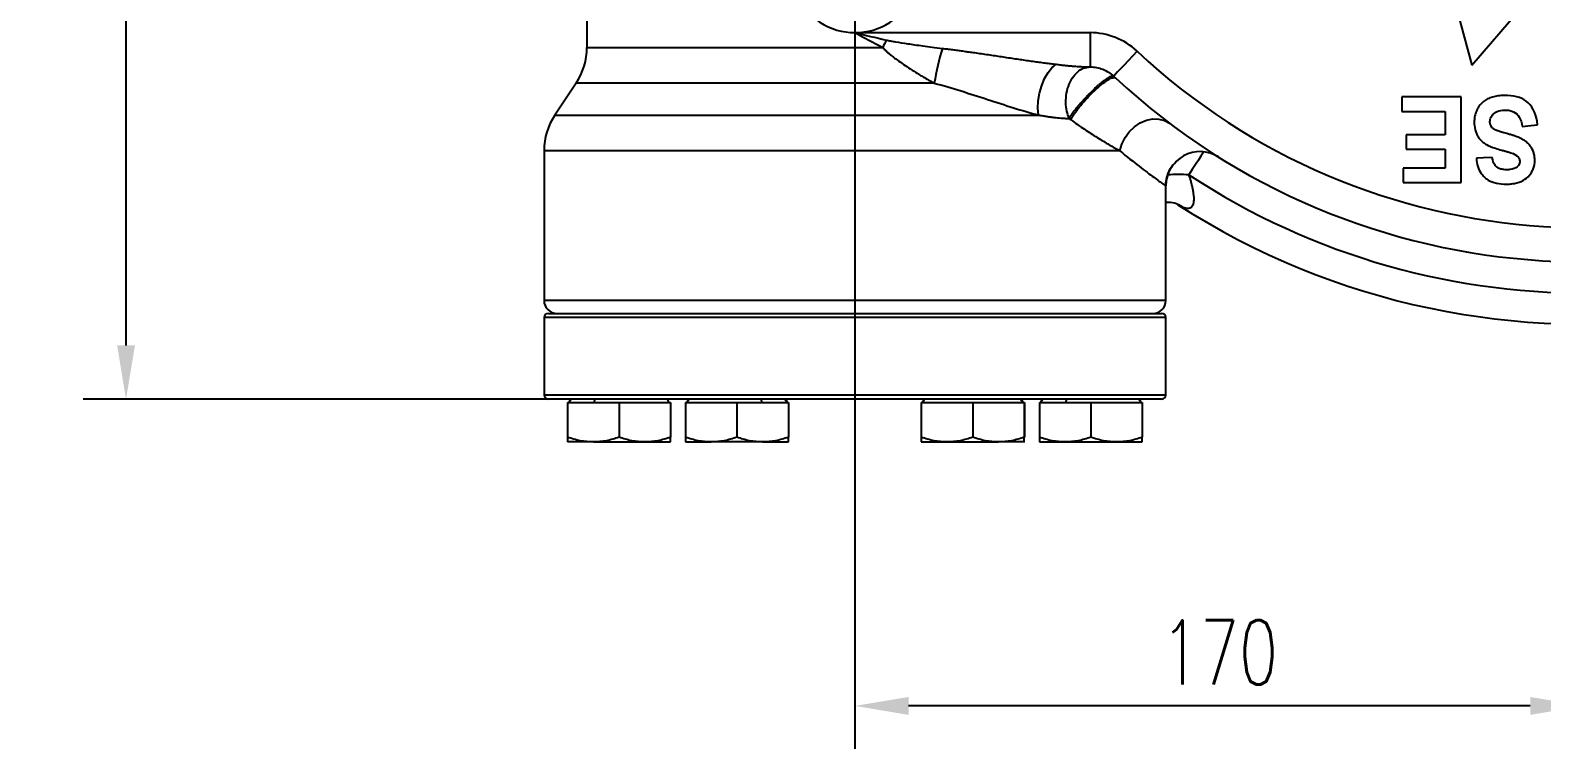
# Model space of a CAD drawing. Header units: millimetres. Extents: x 1890 to 4327, y 775 to 2498.
# Drawn here: x 3470.2 to 3822.7, y 1516.3 to 1683.9 of the extents above; entities that cross this region are included whole.
import ezdxf

# ---------------------------------------------------------------- set-up
doc = ezdxf.new("R2010")
doc.units = ezdxf.units.MM
doc.linetypes.add('CENTER2', pattern=[28.575, 19.05, -3.175, 3.175, -3.175])
doc.linetypes.add('点画线', pattern=[18, 12, -2, 2, -2])
doc.layers.add('中心线层', color=1, linetype='点画线', lineweight=18)
doc.styles.get("Standard").update_dxf_attribs({"font": 'arial.ttf'})
doc.styles.add('TH_GBDIM', font='simplex.shx', dxfattribs={"width": 0.707, "bigfont": 'hzfs.shx'})
doc.dimstyles.new('ISO-25$0', dxfattribs={"dimtxt": 2.5, "dimasz": 2.5, "dimexe": 1.25, "dimexo": 0.625, "dimtad": 1, "dimtxsty": 'Standard', "dimcen": 2.5, "dimdle": 5, "dimadec": 0, "dimazin": 0, "dimtfac": 1, "dimtmove": 0, "dimatfit": 3, "dimfxl": 0, "dimarcsym": 0})

# ---------------------------------------------------------------- blocks, each defined once
blk = doc.blocks.new('*U47')
at = {"layer": '中心线层', "color": 0, "linetype": 'CENTER2', "transparency": 16777216}
blk.add_line((0, 497.5), (0, -12.5), dxfattribs=at)
blk = doc.blocks.new('*D64')
at = {"color": 1, "linetype": 'Continuous', "transparency": 16777216}
for p, q in [((3662.51, 1787.88), (3662.5, 1516.28)), ((3832.51, 1787.88), (3832.5, 1516.27)), ((3820, 1526.27), (3675, 1526.28))]:
    blk.add_line(p, q, dxfattribs=at)
at = {"color": 1, "linetype": 'ByBlock', "transparency": 16777216}
for points in [[(3675, 1528.36), (3675, 1524.19), (3662.5, 1526.28)], [(3820, 1528.36), (3820, 1524.19), (3832.5, 1526.27)]]:
    blk.add_solid(points, dxfattribs=at)
at = {"layer": 'Defpoints', "color": 0, "linetype": 'ByBlock', "transparency": 16777216}
for p in [(3662.51, 1790.38), (3832.51, 1790.38), (3662.5, 1526.28)]:
    blk.add_point(p, dxfattribs=at)
at = {"color": 1, "linetype": 'ByBlock', "lineweight": 5, "transparency": 16777216, "insert": (3747.5, 1538.77), "char_height": 15, "attachment_point": 5, "rotation": 359.9976, "style": 'TH_GBDIM'}
blk.add_mtext('170', dxfattribs=at)
blk = doc.blocks.new('*D57')
at = {"color": 1, "linetype": 'Continuous', "transparency": 16777216}
for p, q in [((3556.01, 2041.88), (3482.53, 2041.88)), ((3492.53, 1610.38), (3492.53, 2029.38)), ((3660, 1597.88), (3482.53, 1597.88))]:
    blk.add_line(p, q, dxfattribs=at)
at = {"color": 1, "linetype": 'ByBlock', "transparency": 16777216}
for points in [[(3490.45, 2029.38), (3494.62, 2029.38), (3492.53, 2041.88)], [(3490.45, 1610.38), (3494.62, 1610.38), (3492.53, 1597.88)]]:
    blk.add_solid(points, dxfattribs=at)
at = {"layer": 'Defpoints', "color": 0, "linetype": 'ByBlock', "transparency": 16777216}
for p in [(3492.53, 2041.88), (3558.51, 2041.88), (3662.5, 1597.88)]:
    blk.add_point(p, dxfattribs=at)
at = {"color": 1, "linetype": 'ByBlock', "lineweight": 5, "transparency": 16777216, "insert": (3480.03, 1819.64), "char_height": 15, "attachment_point": 5, "rotation": 90, "style": 'TH_GBDIM'}
blk.add_mtext('444', dxfattribs=at)

msp = doc.modelspace()

# ---------------------------------------------------------------- linework, layer by layer
at = {"color": 7, "linetype": 'Continuous', "lineweight": 25}
for p, q in [((3600.013, 1900.836), (3600.013, 1679.92)), ((3801.905, 1692.228), (3806.367, 1675.824)), ((3806.367, 1675.824), (3817.504, 1688.668)), ((3717.347, 1683.378), (3717.347, 1675.378)), ((3716.141, 1675.175), (3716.498, 1675.397)), ((3716.157, 1675.175), (3717.347, 1675.378)), ((3597.494, 1671.599), (3592.532, 1664.157)), ((3723.03, 1672.855), (3723.252, 1672.814)), ((3803.836, 1668.378), (3790.013, 1668.378)), ((3790.013, 1668.378), (3790.013, 1665.006)), ((3803.836, 1648.378), (3803.836, 1668.378)), ((3790.013, 1665.006), (3800.163, 1665.006)), ((3800.163, 1665.006), (3800.163, 1659.562)), ((3791.04, 1659.562), (3791.04, 1656.196)), ((3800.163, 1659.562), (3791.04, 1659.562)), ((3590.013, 1655.836), (3590.013, 1620.878)), ((3791.04, 1656.196), (3800.163, 1656.196)), ((3800.163, 1656.196), (3800.163, 1651.76)), ((3790.357, 1651.76), (3790.357, 1648.378)), ((3800.163, 1651.76), (3790.357, 1651.76)), ((3735.013, 1620.878), (3735.013, 1647.612)), ((3790.357, 1648.378), (3803.836, 1648.378)), ((3591.013, 1617.878), (3600.592, 1617.878)), ((3600.592, 1617.878), (3734.013, 1617.878)), ((3590.013, 1616.878), (3590.013, 1598.878)), ((3735.013, 1598.878), (3735.013, 1616.878)), ((3600.592, 1597.878), (3591.013, 1597.878)), ((3595.513, 1597.078), (3595.513, 1588.95)), ((3595.513, 1597.078), (3607.513, 1597.078)), ((3596.268, 1597.878), (3595.806, 1597.078)), ((3734.013, 1597.878), (3600.592, 1597.878)), ((3601.659, 1597.078), (3601.89, 1597.878)), ((3607.513, 1597.078), (3607.513, 1588.95)), ((3607.513, 1597.078), (3619.513, 1597.078)), ((3619.22, 1597.078), (3618.758, 1597.878)), ((3619.513, 1597.078), (3619.513, 1588.95)), ((3622.979, 1597.078), (3622.979, 1588.95)), ((3622.979, 1597.078), (3634.979, 1597.078)), ((3623.734, 1597.878), (3623.272, 1597.078)), ((3634.979, 1597.078), (3634.979, 1588.95)), ((3634.979, 1597.078), (3646.979, 1597.078)), ((3640.833, 1597.078), (3640.602, 1597.878)), ((3646.686, 1597.078), (3646.224, 1597.878)), ((3646.753, 1597.078), (3646.291, 1597.878)), ((3646.979, 1597.078), (3647.046, 1597.078)), ((3646.979, 1597.078), (3646.979, 1588.95)), ((3647.046, 1597.078), (3647.046, 1588.95)), ((3677.979, 1597.078), (3677.979, 1588.95)), ((3677.979, 1597.078), (3689.979, 1597.078)), ((3678.272, 1597.078), (3678.734, 1597.878)), ((3689.979, 1597.078), (3689.979, 1588.95)), ((3689.979, 1597.078), (3701.979, 1597.078)), ((3701.686, 1597.078), (3701.224, 1597.878)), ((3701.753, 1597.078), (3701.291, 1597.878)), ((3701.979, 1597.078), (3702.046, 1597.078)), ((3701.979, 1597.078), (3701.979, 1588.95)), ((3702.046, 1597.078), (3702.046, 1588.95)), ((3705.513, 1597.078), (3705.513, 1588.95)), ((3705.513, 1597.078), (3717.513, 1597.078)), ((3706.268, 1597.878), (3705.806, 1597.078)), ((3711.659, 1597.078), (3711.89, 1597.878)), ((3717.513, 1597.078), (3717.513, 1588.95)), ((3717.513, 1597.078), (3729.513, 1597.078)), ((3729.22, 1597.078), (3728.758, 1597.878)), ((3729.513, 1597.078), (3729.513, 1588.95)), ((3601.513, 1587.878), (3595.513, 1587.878)), ((3601.513, 1587.878), (3613.513, 1587.878)), ((3613.513, 1587.878), (3619.513, 1587.878)), ((3622.979, 1587.878), (3628.979, 1587.878)), ((3640.979, 1587.878), (3628.979, 1587.878)), ((3640.979, 1587.878), (3646.979, 1587.878)), ((3646.979, 1587.878), (3647.046, 1587.878)), ((3677.979, 1587.878), (3683.979, 1587.878)), ((3683.979, 1587.878), (3695.979, 1587.878)), ((3701.979, 1587.878), (3695.979, 1587.878)), ((3701.979, 1587.878), (3702.046, 1587.878)), ((3705.513, 1587.878), (3711.513, 1587.878)), ((3711.513, 1587.878), (3723.513, 1587.878)), ((3723.513, 1587.878), (3729.513, 1587.878))]:
    msp.add_line(p, q, dxfattribs=at)
at = {"color": 8, "linetype": 'Continuous', "lineweight": 25}
for p, q in [((3662.87, 1683.378), (3717.347, 1683.378)), ((3600.013, 1679.92), (3668.978, 1679.92)), ((3681.003, 1671.599), (3597.494, 1671.599)), ((3592.532, 1664.157), (3705.329, 1664.157)), ((3724.256, 1655.836), (3590.013, 1655.836)), ((3735.013, 1620.878), (3590.013, 1620.878)), ((3599.726, 1616.878), (3590.013, 1616.878)), ((3735.013, 1616.878), (3599.726, 1616.878)), ((3590.013, 1598.878), (3599.726, 1598.878)), ((3599.726, 1598.878), (3735.013, 1598.878))]:
    msp.add_line(p, q, dxfattribs=at)
at = {"color": 7, "linetype": 'Continuous', "lineweight": 25, "flags": 128}
for points in [[(3728.282, 1679.057), (3727.221, 1677.923), (3726.199, 1676.833), (3725.257, 1675.827), (3724.43, 1674.943), (3723.75, 1674.217), (3723.242, 1673.675), (3722.927, 1673.337), (3722.815, 1673.218)], [(3705.329, 1664.157), (3705.185, 1665.741), (3705.263, 1667.475), (3705.557, 1669.267), (3706.052, 1671.024), (3706.723, 1672.654), (3707.534, 1674.071), (3708.442, 1675.202), (3709.401, 1675.986)], [(3724.256, 1655.836), (3724.73, 1657.394), (3725.484, 1658.882), (3726.487, 1660.236), (3727.692, 1661.395), (3729.047, 1662.307), (3730.491, 1662.932), (3731.961, 1663.243), (3733.392, 1663.226), (3734.72, 1662.881), (3735.886, 1662.224)], [(3818.129, 1661.486), (3820.129, 1661.701), (3821.7, 1661.87)], [(3811.108, 1654.272), (3809.054, 1654.172), (3807.44, 1654.093)]]:
    msp.add_lwpolyline(points, dxfattribs=at)
at = {"color": 8, "linetype": 'Continuous', "lineweight": 25, "flags": 128}
msp.add_lwpolyline([(3743.857, 1655.568), (3743.667, 1655.278), (3743.179, 1654.536), (3742.581, 1653.626), (3741.892, 1652.579), (3741.137, 1651.431), (3740.34, 1650.22)], dxfattribs=at)
at = {"color": 7, "linetype": 'Continuous', "lineweight": 25}
for centre, radius, start, end in [((3662.513, 1698.374), 15, 204.62432, 335.37568), ((3745.367, 1644.423), 84.234, 153.77231, 155.07629), ((3717.347, 1667.378), 16, 46.88391, 90), ((3585.013, 1679.92), 15, 326.30993, 0), ((3739.627, 1662.188), 59.375, 162.8387, 170.88002), ((3832.513, 1790.378), 152.5, 226.88391, 305.98893), ((3832.513, 1790.378), 175, 237.2369, 319.34054), ((3832.513, 1790.378), 160.5, 227.09662, 305.98893), ((3605.013, 1655.836), 15, 146.30993, 180), ((3743.013, 1647.612), 8, 57.91632, 180), ((3832.513, 1790.378), 167.75, 236.66976, 305.98893), ((3593.013, 1620.878), 3, 180, 270), ((3591.013, 1616.878), 1, 90, 180), ((3732.013, 1620.878), 3, 270, 0), ((3734.013, 1616.878), 1, 0, 90), ((3591.013, 1598.878), 1, 180, 270), ((3734.013, 1598.878), 1, 270, 0)]:
    msp.add_arc(centre, radius, start, end, dxfattribs=at)
at = {"color": 8, "linetype": 'Continuous', "lineweight": 25}
msp.add_arc((3737.856, 1566.241), 84.016, 88.30559, 91.64488, dxfattribs=at)
at = {"color": 7, "linetype": 'Continuous', "lineweight": 25}
for points in [[(3662.513, 1683.378), (3664.929, 1682.802), (3667.36, 1682.223), (3669.806, 1681.649)], [(3662.513, 1683.378), (3664.655, 1682.227), (3666.81, 1681.069), (3668.978, 1679.92)], [(3821.7, 1661.87), (3821.458, 1664.111), (3820.724, 1665.809), (3819.492, 1666.981)], [(3712.444, 1663.364), (3712.566, 1663.272), (3712.687, 1663.18), (3712.809, 1663.089)]]:
    msp.add_open_spline(points, degree=3, dxfattribs=at)
for points, knots in [([(3669.806, 1681.649), (3670.138, 1681.571), (3670.485, 1681.5), (3671.021, 1681.398), (3671.204, 1681.365), (3671.588, 1681.297), (3671.788, 1681.262), (3672.822, 1681.087), (3673.75, 1680.943), (3675.853, 1680.634), (3677.029, 1680.468), (3679.714, 1680.107), (3681.219, 1679.912), (3682.896, 1679.707)], [0, 0, 0, 0, 0.125, 0.125, 0.1875, 0.1875, 0.25, 0.25, 0.5, 0.5, 0.75, 0.75, 1, 1, 1, 1]), ([(3668.978, 1679.92), (3669.056, 1679.834), (3669.209, 1679.666), (3669.442, 1679.428), (3669.67, 1679.203), (3669.977, 1678.917), (3670.393, 1678.552), (3671.102, 1677.964), (3672.125, 1677.176), (3673.478, 1676.206), (3675.04, 1675.153), (3676.503, 1674.22), (3677.756, 1673.455), (3678.817, 1672.827), (3679.874, 1672.219), (3680.637, 1671.8), (3681.003, 1671.599)], [0, 0, 0, 0, 0.0236935, 0.0464219, 0.0682371, 0.0892166, 0.132124, 0.1814253, 0.2776547, 0.3959343, 0.521421, 0.6625159, 0.7505904, 0.8215824, 0.9146034, 1, 1, 1, 1]), ([(3682.896, 1679.707), (3683.285, 1679.659), (3684.066, 1679.563), (3685.238, 1679.412), (3686.415, 1679.256), (3687.595, 1679.096), (3688.78, 1678.932), (3690.632, 1678.67), (3693.139, 1678.305), (3696.31, 1677.832), (3699.436, 1677.363), (3702.003, 1676.984), (3703.983, 1676.7), (3705.409, 1676.5), (3706.785, 1676.315), (3708.111, 1676.142), (3708.976, 1676.038), (3709.401, 1675.986)], [0, 0, 0, 0, 0.0435117, 0.0872091, 0.1310937, 0.1751671, 0.2194308, 0.2638864, 0.3831091, 0.5012921, 0.6214442, 0.7369071, 0.7929804, 0.8473192, 0.8999304, 0.9508213, 1, 1, 1, 1]), ([(3709.401, 1675.986), (3709.813, 1675.937), (3710.204, 1675.892), (3710.942, 1675.81), (3711.289, 1675.773), (3711.952, 1675.705), (3712.266, 1675.674), (3712.872, 1675.618), (3713.163, 1675.592), (3714.044, 1675.519), (3714.642, 1675.476), (3715.606, 1675.424), (3715.937, 1675.409), (3716.623, 1675.387), (3716.979, 1675.379), (3717.347, 1675.378)], [0, 0, 0, 0, 0.125, 0.125, 0.25, 0.25, 0.375, 0.375, 0.5, 0.5, 0.75, 0.75, 0.875, 0.875, 1, 1, 1, 1]), ([(3717.347, 1675.378), (3718.35, 1675.378), (3719.353, 1675.187), (3721.219, 1674.45), (3722.082, 1673.904), (3722.815, 1673.218)], [0, 0, 0, 0, 0.5, 0.5, 1, 1, 1, 1]), ([(3681.003, 1671.599), (3685.188, 1670.475), (3689.327, 1669.134), (3695.437, 1667.144), (3697.457, 1666.483), (3701.443, 1665.237), (3703.412, 1664.651), (3705.329, 1664.157)], [0, 0, 0, 0, 0.5, 0.5, 0.75, 0.75, 1, 1, 1, 1]), ([(3712.444, 1663.364), (3712.476, 1663.416), (3712.541, 1663.522), (3712.646, 1663.687), (3712.757, 1663.857), (3712.876, 1664.035), (3713.002, 1664.218), (3713.135, 1664.407), (3713.276, 1664.602), (3713.423, 1664.804), (3713.578, 1665.011), (3713.74, 1665.223), (3713.909, 1665.441), (3714.085, 1665.665), (3714.269, 1665.893), (3714.459, 1666.127), (3714.656, 1666.365), (3715.032, 1666.811), (3715.635, 1667.501), (3716.439, 1668.376), (3717.31, 1669.274), (3718.255, 1670.198), (3719.121, 1670.993), (3719.929, 1671.677), (3720.592, 1672.205), (3721.261, 1672.678), (3721.817, 1673.016), (3722.186, 1673.186), (3722.409, 1673.256), (3722.542, 1673.281), (3722.654, 1673.283), (3722.747, 1673.265), (3722.792, 1673.233), (3722.815, 1673.218)], [0, 0, 0, 0, 0.0146048, 0.0293183, 0.044147, 0.0590972, 0.0741751, 0.0893865, 0.1047373, 0.1202327, 0.1358778, 0.1516775, 0.1676362, 0.1837581, 0.2000468, 0.216506, 0.2331385, 0.249947, 0.3096015, 0.375023, 0.4303693, 0.50006, 0.5810406, 0.6250745, 0.6916646, 0.7501354, 0.8149597, 0.8751212, 0.9004503, 0.9255862, 0.9505446, 0.9753428, 1, 1, 1, 1]), ([(3722.815, 1673.218), (3722.915, 1673.124), (3723.06, 1672.988), (3723.206, 1672.853), (3723.25, 1672.811)], [0, 0, 0, 0, 0.6942537, 1, 1, 1, 1]), ([(3819.492, 1666.981), (3818.353, 1668.059), (3816.662, 1668.675), (3814.452, 1668.729), (3814.189, 1668.732), (3814.055, 1668.731), (3813.664, 1668.724), (3812.903, 1668.689), (3811.746, 1668.528), (3810.938, 1668.288), (3810.191, 1667.994), (3809.847, 1667.819), (3808.894, 1667.204), (3808.368, 1666.677), (3807.846, 1665.878), (3807.748, 1665.709), (3807.569, 1665.37), (3807.325, 1664.856), (3807.04, 1663.969), (3806.942, 1663.228), (3806.917, 1662.659), (3806.917, 1662.466), (3806.928, 1662.092), (3806.982, 1661.181), (3807.175, 1660.386), (3807.54, 1659.543), (3807.685, 1659.281), (3808.009, 1658.789), (3808.366, 1658.331), (3808.899, 1657.843), (3809.256, 1657.587), (3809.502, 1657.425), (3809.628, 1657.349), (3810.304, 1656.975), (3811.369, 1656.532), (3812.817, 1656.105), (3813.474, 1655.93), (3813.61, 1655.895), (3813.876, 1655.826), (3814.262, 1655.722), (3815.553, 1655.342), (3816.349, 1655.006), (3816.843, 1654.679), (3816.926, 1654.614), (3817.065, 1654.485), (3817.253, 1654.283), (3817.465, 1653.911), (3817.528, 1653.575), (3817.536, 1653.308), (3817.532, 1653.219), (3817.513, 1653.05), (3817.438, 1652.642), (3817.217, 1652.314), (3816.948, 1652.103)], [0, 0, 0, 0, 0.125, 0.1328125, 0.1328125, 0.140625, 0.140625, 0.15625, 0.1875, 0.21875, 0.21875, 0.25, 0.25, 0.3125, 0.3125, 0.328125, 0.328125, 0.34375, 0.375, 0.40625, 0.40625, 0.421875, 0.421875, 0.4375, 0.5, 0.5, 0.53125, 0.53125, 0.5625, 0.59375, 0.609375, 0.609375, 0.625, 0.625, 0.6875, 0.71875, 0.71875, 0.7265625, 0.7265625, 0.734375, 0.75, 0.8125, 0.8125, 0.828125, 0.828125, 0.84375, 0.875, 0.90625, 0.90625, 0.921875, 0.921875, 0.9375, 1, 1, 1, 1]), ([(3705.329, 1664.157), (3705.695, 1664.093), (3706.042, 1664.034), (3706.698, 1663.927), (3707.007, 1663.879), (3707.597, 1663.79), (3707.877, 1663.75), (3708.417, 1663.676), (3708.678, 1663.643), (3709.465, 1663.548), (3710.002, 1663.491), (3710.868, 1663.424), (3711.166, 1663.404), (3711.787, 1663.375), (3712.111, 1663.365), (3712.444, 1663.364)], [0, 0, 0, 0, 0.125, 0.125, 0.25, 0.25, 0.375, 0.375, 0.5, 0.5, 0.75, 0.75, 0.875, 0.875, 1, 1, 1, 1]), ([(3807.44, 1654.093), (3807.486, 1652.687), (3807.942, 1651.199), (3808.9, 1650.049), (3809.323, 1649.616), (3809.555, 1649.414), (3810.313, 1648.876), (3811.488, 1648.319), (3812.995, 1648.084), (3814.04, 1648.038), (3814.256, 1648.034), (3814.691, 1648.036), (3815.329, 1648.057), (3815.923, 1648.128), (3817.05, 1648.34), (3817.722, 1648.574), (3818.891, 1649.215), (3819.511, 1649.717), (3819.988, 1650.348), (3820.168, 1650.611), (3820.252, 1650.749), (3820.485, 1651.167), (3820.874, 1652.022), (3821.034, 1652.932), (3821.042, 1653.881), (3821.022, 1654.191), (3820.938, 1654.789), (3820.744, 1655.657), (3820.217, 1656.699), (3819.618, 1657.393), (3819.173, 1657.836), (3818.907, 1658.048), (3817.961, 1658.655), (3816.935, 1659.113), (3815.614, 1659.511), (3815.2, 1659.627), (3815.06, 1659.665), (3814.794, 1659.738), (3814.153, 1659.916), (3813.204, 1660.188), (3812.585, 1660.384), (3812.357, 1660.467), (3812.275, 1660.499), (3812.238, 1660.514), (3812.124, 1660.56), (3811.761, 1660.718), (3811.352, 1660.962), (3811.106, 1661.195), (3810.966, 1661.356), (3810.907, 1661.439), (3810.75, 1661.704), (3810.638, 1661.995), (3810.597, 1662.324), (3810.585, 1662.551), (3810.587, 1662.669), (3810.635, 1663.238), (3810.835, 1663.759), (3811.221, 1664.222), (3811.39, 1664.403), (3811.482, 1664.493), (3811.78, 1664.741), (3812.461, 1665.155), (3813.402, 1665.322), (3814.518, 1665.324), (3814.867, 1665.29), (3815.51, 1665.151), (3815.806, 1665.047), (3816.619, 1664.634), (3817.06, 1664.231), (3817.742, 1663.094), (3817.983, 1662.368), (3818.129, 1661.486)], [0, 0, 0, 0, 0.0625, 0.078125, 0.078125, 0.09375, 0.09375, 0.125, 0.15625, 0.15625, 0.1640625, 0.1640625, 0.171875, 0.1875, 0.1875, 0.21875, 0.21875, 0.25, 0.2578125, 0.2578125, 0.265625, 0.265625, 0.28125, 0.3125, 0.3125, 0.328125, 0.328125, 0.34375, 0.375, 0.390625, 0.390625, 0.40625, 0.40625, 0.4375, 0.4453125, 0.4453125, 0.4492188, 0.4492188, 0.453125, 0.46875, 0.484375, 0.4882813, 0.4882813, 0.4921875, 0.4921875, 0.5, 0.53125, 0.546875, 0.546875, 0.5625, 0.5625, 0.59375, 0.609375, 0.609375, 0.625, 0.625, 0.6875, 0.703125, 0.703125, 0.71875, 0.71875, 0.75, 0.8125, 0.8125, 0.84375, 0.84375, 0.875, 0.875, 0.9375, 0.9375, 1, 1, 1, 1]), ([(3712.809, 1663.089), (3713.893, 1662.284), (3714.975, 1661.525), (3717.058, 1660.123), (3718.064, 1659.477), (3719.987, 1658.283), (3720.905, 1657.735), (3722.65, 1656.725), (3723.476, 1656.262), (3724.256, 1655.836)], [0, 0, 0, 0, 0.25, 0.25, 0.5, 0.5, 0.75, 0.75, 1, 1, 1, 1]), ([(3724.256, 1655.836), (3725.919, 1654.444), (3727.439, 1653.231), (3730.104, 1651.166), (3731.25, 1650.313), (3733.107, 1648.955), (3733.819, 1648.451), (3734.772, 1647.779), (3735.013, 1647.612), (3735.013, 1647.612)], [0, 0, 0, 0, 0.25, 0.25, 0.5, 0.5, 0.75, 0.75, 1, 1, 1, 1]), ([(3734.969, 1647.559), (3735.002, 1648.091), (3735.069, 1649.203), (3735.637, 1650.897), (3736.602, 1652.572), (3737.584, 1653.461), (3738.087, 1653.916)], [0, 0, 0, 0, 0.22322153, 0.46634888, 0.726934, 1, 1, 1, 1]), ([(3816.948, 1652.103), (3816.507, 1651.749), (3815.797, 1651.47), (3814.892, 1651.393), (3814.514, 1651.379), (3814.314, 1651.38), (3813.758, 1651.407), (3813.091, 1651.507), (3812.571, 1651.737), (3812.237, 1651.958), (3812.136, 1652.039), (3811.948, 1652.221), (3811.508, 1652.728), (3811.228, 1653.493), (3811.108, 1654.272)], [0, 0, 0, 0, 0.25, 0.3125, 0.3125, 0.375, 0.375, 0.5, 0.625, 0.625, 0.6875, 0.6875, 0.75, 1, 1, 1, 1]), ([(3740.34, 1650.22), (3740.382, 1650.089), (3740.465, 1649.829), (3740.583, 1649.444), (3740.694, 1649.068), (3740.798, 1648.702), (3740.894, 1648.344), (3740.984, 1647.997), (3741.066, 1647.658), (3741.142, 1647.33), (3741.21, 1647.012), (3741.272, 1646.704), (3741.326, 1646.406), (3741.373, 1646.118), (3741.455, 1645.555), (3741.527, 1644.767), (3741.494, 1643.851), (3741.326, 1643.143), (3741.024, 1642.648), (3740.594, 1642.364), (3740.147, 1642.301), (3739.744, 1642.344), (3739.413, 1642.423), (3739.052, 1642.549), (3738.663, 1642.724), (3738.246, 1642.945), (3737.957, 1643.125), (3737.809, 1643.218)], [0, 0, 0, 0, 0.02852138, 0.05636292, 0.08352849, 0.11002251, 0.13585004, 0.16101683, 0.18552937, 0.209395, 0.232622, 0.25521964, 0.27719834, 0.29856973, 0.31934681, 0.40393854, 0.48030925, 0.55073109, 0.61604953, 0.68244915, 0.75292073, 0.78856386, 0.82618474, 0.86598366, 0.9081292, 0.95276226, 1, 1, 1, 1]), ([(3735.013, 1643.763), (3735.224, 1643.792), (3736.062, 1643.909), (3737.608, 1643.561), (3738.6, 1642.867), (3739.112, 1642.509)], [0, 0, 0, 0, 0.13998877, 0.5561595, 1, 1, 1, 1]), ([(3601.513, 1587.878), (3600.492, 1587.934), (3598.459, 1588.044), (3596.492, 1588.649), (3595.513, 1588.95)], [0, 0, 0, 0, 0.502093, 1, 1, 1, 1]), ([(3595.513, 1588.95), (3595.513, 1588.647), (3595.513, 1588.043), (3595.513, 1587.933), (3595.513, 1587.878)], [0, 0, 0, 0, 0.50038321, 1, 1, 1, 1]), ([(3607.513, 1588.95), (3606.526, 1588.647), (3604.559, 1588.043), (3602.526, 1587.933), (3601.513, 1587.878)], [0, 0, 0, 0, 0.5016237, 1, 1, 1, 1]), ([(3613.513, 1587.878), (3612.496, 1587.933), (3610.463, 1588.044), (3608.496, 1588.648), (3607.513, 1588.95)], [0, 0, 0, 0, 0.5002523, 1, 1, 1, 1]), ([(3619.513, 1588.95), (3618.529, 1588.647), (3616.562, 1588.043), (3614.529, 1587.933), (3613.513, 1587.878)], [0, 0, 0, 0, 0.5003831, 1, 1, 1, 1]), ([(3619.513, 1587.878), (3619.513, 1587.933), (3619.513, 1588.044), (3619.513, 1588.648), (3619.513, 1588.95)], [0, 0, 0, 0, 0.5002516, 1, 1, 1, 1]), ([(3628.979, 1587.878), (3627.962, 1587.933), (3625.929, 1588.044), (3623.962, 1588.648), (3622.979, 1588.95)], [0, 0, 0, 0, 0.5002505, 1, 1, 1, 1]), ([(3622.979, 1588.95), (3622.979, 1588.647), (3622.979, 1588.043), (3622.979, 1587.933), (3622.979, 1587.878)], [0, 0, 0, 0, 0.5003831, 1, 1, 1, 1]), ([(3634.979, 1588.95), (3633.995, 1588.647), (3632.028, 1588.043), (3629.995, 1587.933), (3628.979, 1587.878)], [0, 0, 0, 0, 0.5003824, 1, 1, 1, 1]), ([(3640.979, 1587.878), (3639.959, 1587.934), (3637.925, 1588.044), (3635.959, 1588.649), (3634.979, 1588.95)], [0, 0, 0, 0, 0.5020929, 1, 1, 1, 1]), ([(3646.979, 1588.95), (3645.993, 1588.647), (3644.026, 1588.043), (3641.993, 1587.933), (3640.979, 1587.878)], [0, 0, 0, 0, 0.5016245, 1, 1, 1, 1]), ([(3646.979, 1587.878), (3646.979, 1587.933), (3646.979, 1588.044), (3646.979, 1588.648), (3646.979, 1588.95)], [0, 0, 0, 0, 0.5002516, 1, 1, 1, 1]), ([(3683.979, 1587.878), (3682.962, 1587.933), (3680.929, 1588.044), (3678.962, 1588.648), (3677.979, 1588.95)], [0, 0, 0, 0, 0.5002526, 1, 1, 1, 1]), ([(3677.979, 1588.95), (3677.979, 1588.649), (3677.979, 1588.044), (3677.979, 1587.934), (3677.979, 1587.878)], [0, 0, 0, 0, 0.49790693, 1, 1, 1, 1]), ([(3689.979, 1588.95), (3688.995, 1588.647), (3687.028, 1588.043), (3684.995, 1587.933), (3683.979, 1587.878)], [0, 0, 0, 0, 0.5003831, 1, 1, 1, 1]), ([(3695.979, 1587.878), (3694.962, 1587.933), (3692.929, 1588.044), (3690.962, 1588.648), (3689.979, 1588.95)], [0, 0, 0, 0, 0.5002506, 1, 1, 1, 1]), ([(3701.979, 1588.95), (3700.995, 1588.647), (3699.028, 1588.043), (3696.995, 1587.933), (3695.979, 1587.878)], [0, 0, 0, 0, 0.5003839, 1, 1, 1, 1]), ([(3701.979, 1587.878), (3701.979, 1587.934), (3701.979, 1588.044), (3701.979, 1588.649), (3701.979, 1588.95)], [0, 0, 0, 0, 0.50209307, 1, 1, 1, 1]), ([(3711.513, 1587.878), (3710.5, 1587.933), (3708.467, 1588.043), (3706.5, 1588.647), (3705.513, 1588.95)], [0, 0, 0, 0, 0.4983759, 1, 1, 1, 1]), ([(3705.513, 1588.95), (3705.513, 1588.647), (3705.513, 1588.043), (3705.513, 1587.933), (3705.513, 1587.878)], [0, 0, 0, 0, 0.5003832, 1, 1, 1, 1]), ([(3717.513, 1588.95), (3716.534, 1588.649), (3714.567, 1588.044), (3712.534, 1587.934), (3711.513, 1587.878)], [0, 0, 0, 0, 0.497907, 1, 1, 1, 1]), ([(3723.513, 1587.878), (3722.496, 1587.933), (3720.463, 1588.044), (3718.496, 1588.648), (3717.513, 1588.95)], [0, 0, 0, 0, 0.5002519, 1, 1, 1, 1]), ([(3729.513, 1588.95), (3728.529, 1588.647), (3726.562, 1588.043), (3724.529, 1587.933), (3723.513, 1587.878)], [0, 0, 0, 0, 0.5003831, 1, 1, 1, 1]), ([(3729.513, 1587.878), (3729.513, 1587.933), (3729.513, 1588.044), (3729.513, 1588.648), (3729.513, 1588.95)], [0, 0, 0, 0, 0.5002516, 1, 1, 1, 1])]:
    msp.add_open_spline(points, degree=3, knots=knots, dxfattribs=at)
at = {"color": 8, "linetype": 'Continuous', "lineweight": 25}
for points, knots in [([(3712.444, 1663.364), (3712.254, 1663.914), (3711.853, 1665.075), (3711.635, 1667.101), (3711.787, 1669.284), (3712.39, 1671.405), (3713.388, 1673.217), (3714.654, 1674.462), (3715.616, 1675.088), (3716.125, 1675.17), (3716.157, 1675.175)], [0, 0, 0, 0, 0.1223327, 0.2580057, 0.4043006, 0.5565477, 0.7087952, 0.8550893, 0.9907628, 1, 1, 1, 1]), ([(3712.815, 1663.084), (3712.986, 1663.396), (3713.205, 1663.759), (3713.762, 1664.592), (3714.099, 1665.063), (3714.899, 1666.096), (3715.36, 1666.658), (3716.379, 1667.818), (3716.935, 1668.415), (3718.075, 1669.563), (3718.657, 1670.112), (3719.766, 1671.082), (3720.291, 1671.503), (3721.222, 1672.176), (3721.628, 1672.429), (3722.301, 1672.775), (3722.567, 1672.869), (3722.772, 1672.903)], [0, 0, 0, 0, 0.125, 0.125, 0.25, 0.25, 0.375, 0.375, 0.5, 0.5, 0.625, 0.625, 0.75, 0.75, 0.875, 0.875, 1, 1, 1, 1])]:
    msp.add_open_spline(points, degree=3, knots=knots, dxfattribs=at)

# ---------------------------------------------------------------- block references
at = {"layer": '中心线层', "linetype": 'CENTER2'}
msp.add_blockref('*U47', (3662.513, 1607.878), dxfattribs=at)

# ---------------------------------------------------------------- dimensions: what is measured, and where the dimension line sits
at = {"color": 0, "linetype": 'ByBlock', "lineweight": 5}
dim = msp.add_linear_dim(base=(3492.533, 2041.878), p1=(3662.5, 1597.878), p2=(3558.513, 2041.878), angle=90, dimstyle='ISO-25$0', override={"dimscale": 5, "dimtxt": 3, "dimexe": 2, "dimexo": 0.5, "dimgap": 1, "dimdec": 1, "dimtxsty": 'TH_GBDIM', "dimcen": 2, "dimclrd": 1, "dimclre": 1, "dimclrt": 1, "dimtdec": 1, "dimatfit": 0, "dimlwd": 65535, "dimlwe": 65535}, dxfattribs=at)
dim.commit()
dim.dimension.update_dxf_attribs({"geometry": '*D57', "text_midpoint": (3492.533, 1819.644), "dimtype": 160})
dim = msp.add_aligned_dim(p1=(3832.513, 1790.378), p2=(3662.508, 1790.385), distance=264.107, dimstyle='ISO-25$0', override={"dimscale": 5, "dimtxt": 3, "dimasz": 2.5, "dimexe": 2, "dimexo": 0.5, "dimgap": 1, "dimdec": 1, "dimtxsty": 'TH_GBDIM', "dimcen": 2, "dimclrd": 1, "dimclre": 1, "dimclrt": 1, "dimtdec": 1, "dimatfit": 0, "dimlwd": 65535, "dimlwe": 65535}, dxfattribs=at)
dim.commit()
dim.dimension.update_dxf_attribs({"geometry": '*D64', "text_midpoint": (3747.5, 1538.775)})

doc.saveas('drawing.dxf')
